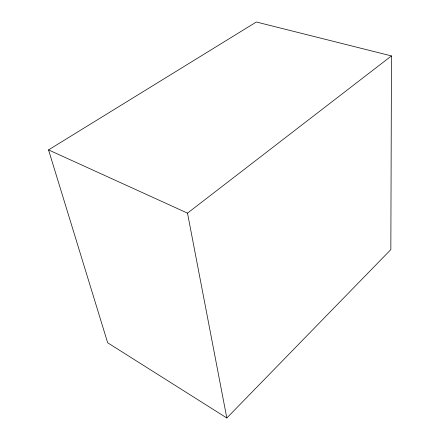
<?xml version="1.0" encoding="UTF-8"?>
<svg xmlns="http://www.w3.org/2000/svg" width="440" height="440" viewBox="0 0 440 440"><rect width="100%" height="100%" fill="white"/><g stroke="black" fill="none" stroke-linecap="round" stroke-linejoin="round"><path stroke-width="0.66" d="M391.463 55.919L390.847 249.579L226.82 418L107.674 342.788L48.538 149.903L256.333 22L391.463 55.919L187.506 213.131L48.538 149.903M187.506 213.131L226.82 418"/></g></svg>
